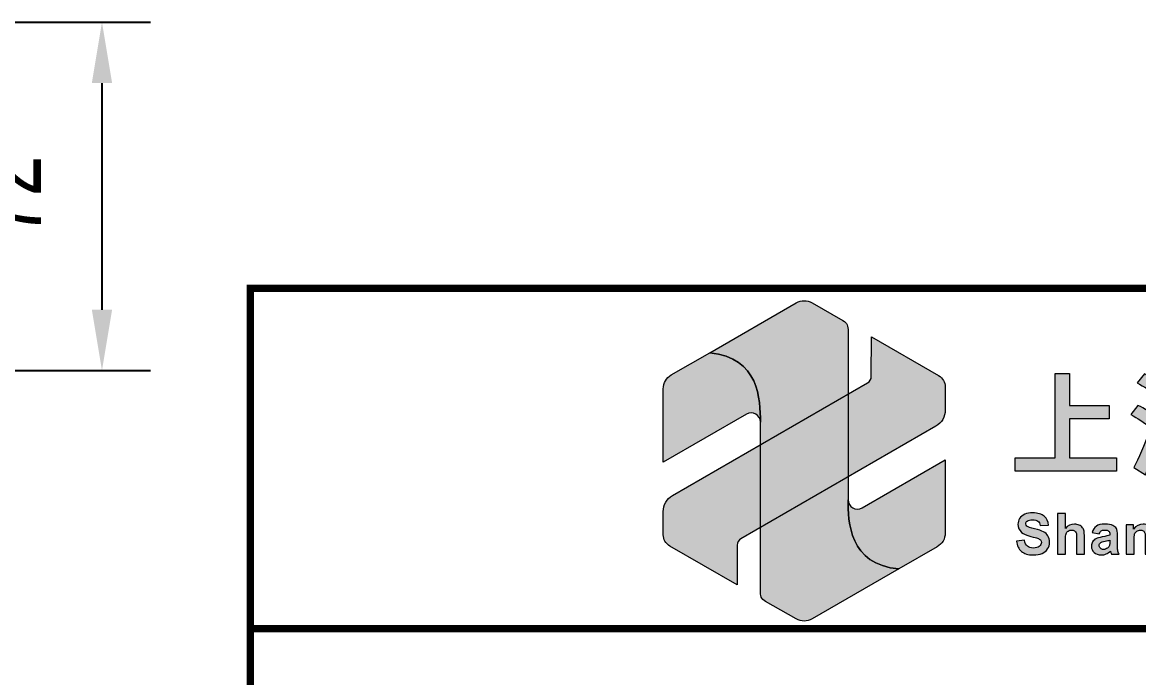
# Model space of a CAD drawing. Extents: x 148 to 221443, y -36682 to 6758.
# Drawn here: x 84999 to 85917, y -22607 to -22068 of the extents above; entities that cross this region are included whole.
import ezdxf

# ---------------------------------------------------------------- set-up
doc = ezdxf.new("R2010")
doc.units = 0
doc.header["$LTSCALE"] = 10
doc.header["$MEASUREMENT"] = 0
doc.layers.add('2', color=4, linetype='Continuous')
doc.layers.add('图层 1', color=7, linetype='Continuous')
doc.layers.add('图框层', color=7, linetype='Continuous', lineweight=15)
doc.styles.get("Standard").update_dxf_attribs({"font": 'wison_e.shx', "width": 0.75, "bigfont": 'wison_c.shx'})
doc.dimstyles.new('DIM1', dxfattribs={"dimscale": 20, "dimtxt": 3, "dimasz": 2.5, "dimexe": 2, "dimexo": 0, "dimgap": 1, "dimtad": 0, "dimdec": 0, "dimzin": 0, "dimdsep": 46, "dimtxsty": 'Standard', "dimcen": 2, "dimclrd": 3, "dimclre": 3, "dimclrt": 3, "dimadec": 0, "dimazin": 0, "dimtfac": 0.666667, "dimtdec": 0, "dimtofl": 0, "dimtmove": 2, "dimatfit": 1, "dimfxl": 2, "dimtvp": 1.333333, "dimtolj": 1, "dimtzin": 0, "dimarcsym": 0})

# ---------------------------------------------------------------- blocks, each defined once
blk = doc.blocks.new('*D1197')
at = {"layer": '2', "color": 3, "linetype": 'Continuous', "lineweight": -2}
for p, q in [((84663.15, -22068.07), (85104.57, -22068.07)), ((85064.57, -22118.07), (85064.57, -22304.62)), ((84688.15, -22354.62), (85104.57, -22354.62))]:
    blk.add_line(p, q, dxfattribs=at)
at = {"layer": '2', "color": 3}
for points in [[(85072.9, -22118.07), (85056.23, -22118.07), (85064.57, -22068.07)], [(85056.23, -22304.62), (85072.9, -22304.62), (85064.57, -22354.62)]]:
    blk.add_solid(points, dxfattribs=at)
at = {"layer": 'Defpoints', "color": 0}
for p in [(84663.15, -22068.07), (84688.15, -22354.62), (85064.57, -22354.62)]:
    blk.add_point(p, dxfattribs=at)
at = {"layer": '2', "color": 3, "insert": (84984.57, -22211.35), "char_height": 60, "attachment_point": 5, "rotation": 90}
blk.add_mtext('\\A1;72', dxfattribs=at)
blk = doc.blocks.new('block 3')
at = {"layer": '图层 1', "true_color": 0x0f208a}
h = blk.add_hatch(color=166, dxfattribs=at)
edge = h.paths.add_edge_path()
edge.add_spline(control_points=[(73.493, -141.42), (73.493, -141.42), (69.748, -143.582), (69.748, -143.582), (71.899, -143.781), (71.944, -145.62), (71.944, -146.584), (71.944, -146.584), (71.944, -153.861), (71.944, -153.861), (71.944, -154.116), (71.964, -154.233), (72.171, -154.351), (72.171, -154.351), (73.493, -155.106), (73.493, -155.106), (73.714, -155.233), (73.967, -155.234), (74.187, -155.106), (74.187, -155.106), (77.933, -152.944), (77.933, -152.944), (75.782, -152.745), (75.736, -150.907), (75.736, -149.942), (75.736, -149.942), (75.736, -142.665), (75.736, -142.665), (75.736, -142.41), (75.716, -142.293), (75.509, -142.175), (75.509, -142.175), (74.187, -141.42), (74.187, -141.42), (73.966, -141.294), (73.714, -141.293), (73.493, -141.42)], knot_values=[0, 0, 0, 0, 1, 1, 1, 2, 2, 2, 3, 3, 3, 4, 4, 4, 5, 5, 5, 6, 6, 6, 7, 7, 7, 8, 8, 8, 9, 9, 9, 10, 10, 10, 11, 11, 11, 12, 12, 12, 12], degree=3, periodic=0)
at = {"layer": '图层 1', "true_color": 0x4cab26}
h = blk.add_hatch(color=74, dxfattribs=at)
edge = h.paths.add_edge_path()
edge.add_spline(control_points=[(79.94, -146.057), (79.94, -146.057), (79.94, -145.06), (79.94, -145.06), (79.94, -144.852), (79.837, -144.673), (79.657, -144.569), (79.657, -144.569), (76.747, -142.889), (76.747, -142.889), (76.747, -142.889), (76.741, -144.609), (76.741, -144.609), (76.74, -144.727), (76.681, -144.828), (76.579, -144.888), (76.579, -144.888), (68.145, -149.76), (68.145, -149.76), (67.888, -149.908), (67.74, -150.163), (67.74, -150.46), (67.74, -150.46), (67.74, -151.457), (67.74, -151.457), (67.74, -151.665), (67.843, -151.844), (68.024, -151.948), (68.024, -151.948), (70.933, -153.628), (70.933, -153.628), (70.933, -153.628), (70.94, -151.91), (70.94, -151.91), (70.94, -151.792), (70.999, -151.69), (71.101, -151.631), (71.101, -151.631), (79.535, -146.758), (79.535, -146.758), (79.793, -146.609), (79.94, -146.354), (79.94, -146.057)], knot_values=[0, 0, 0, 0, 1, 1, 1, 2, 2, 2, 3, 3, 3, 4, 4, 4, 5, 5, 5, 6, 6, 6, 7, 7, 7, 8, 8, 8, 9, 9, 9, 10, 10, 10, 11, 11, 11, 12, 12, 12, 13, 13, 13, 14, 14, 14, 14], degree=3, periodic=0)
at = {"layer": '图层 1', "lineweight": 0}
for points, knots in [([(73.493, -141.42), (73.493, -141.42), (69.748, -143.582), (69.748, -143.582), (71.899, -143.781), (71.944, -145.62), (71.944, -146.584), (71.944, -146.584), (71.944, -153.861), (71.944, -153.861), (71.944, -154.116), (71.964, -154.233), (72.171, -154.351), (72.171, -154.351), (73.493, -155.106), (73.493, -155.106), (73.714, -155.233), (73.967, -155.234), (74.187, -155.106), (74.187, -155.106), (77.933, -152.944), (77.933, -152.944), (75.782, -152.745), (75.736, -150.907), (75.736, -149.942), (75.736, -149.942), (75.736, -142.665), (75.736, -142.665), (75.736, -142.41), (75.716, -142.293), (75.509, -142.175), (75.509, -142.175), (74.187, -141.42), (74.187, -141.42), (73.966, -141.294), (73.714, -141.293), (73.493, -141.42)], [0, 0, 0, 0, 1, 1, 1, 2, 2, 2, 3, 3, 3, 4, 4, 4, 5, 5, 5, 6, 6, 6, 7, 7, 7, 8, 8, 8, 9, 9, 9, 10, 10, 10, 11, 11, 11, 12, 12, 12, 12]), ([(79.94, -146.057), (79.94, -146.057), (79.94, -145.06), (79.94, -145.06), (79.94, -144.852), (79.837, -144.673), (79.657, -144.569), (79.657, -144.569), (76.747, -142.889), (76.747, -142.889), (76.747, -142.889), (76.741, -144.609), (76.741, -144.609), (76.74, -144.727), (76.681, -144.828), (76.579, -144.888), (76.579, -144.888), (68.145, -149.76), (68.145, -149.76), (67.888, -149.908), (67.74, -150.163), (67.74, -150.46), (67.74, -150.46), (67.74, -151.457), (67.74, -151.457), (67.74, -151.665), (67.843, -151.844), (68.024, -151.948), (68.024, -151.948), (70.933, -153.628), (70.933, -153.628), (70.933, -153.628), (70.94, -151.91), (70.94, -151.91), (70.94, -151.792), (70.999, -151.69), (71.101, -151.631), (71.101, -151.631), (79.535, -146.758), (79.535, -146.758), (79.793, -146.609), (79.94, -146.354), (79.94, -146.057)], [0, 0, 0, 0, 1, 1, 1, 2, 2, 2, 3, 3, 3, 4, 4, 4, 5, 5, 5, 6, 6, 6, 7, 7, 7, 8, 8, 8, 9, 9, 9, 10, 10, 10, 11, 11, 11, 12, 12, 12, 13, 13, 13, 14, 14, 14, 14]), ([(69.748, -143.582), (69.748, -143.582), (68.087, -144.541), (68.087, -144.541), (67.867, -144.668), (67.741, -144.887), (67.741, -145.142), (67.741, -145.142), (67.741, -148.31), (67.741, -148.31), (67.741, -148.31), (71.337, -146.234), (71.337, -146.234), (71.608, -146.077), (71.944, -146.272), (71.944, -146.584), (71.944, -145.62), (71.899, -143.781), (69.748, -143.582)], [0, 0, 0, 0, 1, 1, 1, 2, 2, 2, 3, 3, 3, 4, 4, 4, 5, 5, 5, 6, 6, 6, 6]), ([(77.933, -152.944), (77.933, -152.944), (79.593, -151.985), (79.593, -151.985), (79.813, -151.858), (79.94, -151.639), (79.94, -151.384), (79.94, -151.384), (79.94, -148.216), (79.94, -148.216), (79.94, -148.216), (76.343, -150.293), (76.343, -150.293), (76.073, -150.449), (75.736, -150.254), (75.736, -149.942), (75.736, -150.907), (75.782, -152.745), (77.933, -152.944)], [0, 0, 0, 0, 1, 1, 1, 2, 2, 2, 3, 3, 3, 4, 4, 4, 5, 5, 5, 6, 6, 6, 6])]:
    blk.add_open_spline(points, degree=3, knots=knots, dxfattribs=at)
blk = doc.blocks.new('block 5')
at = {"layer": '图层 1', "true_color": 0x0f208a}
h = blk.add_hatch(color=166, dxfattribs=at)
h.dxf.hatch_style = 2
edge = h.paths.add_edge_path()
edge.add_spline(control_points=[(88.756, -146.79), (88.591, -146.625), (88.242, -146.402), (87.971, -146.256), (87.971, -146.256), (88.281, -145.863), (88.281, -145.863), (88.553, -145.985), (88.911, -146.198), (89.086, -146.353), (89.086, -146.353), (88.756, -146.79), (88.756, -146.79)], knot_values=[0, 0, 0, 0, 1, 1, 1, 2, 2, 2, 3, 3, 3, 4, 4, 4, 4], degree=3, periodic=0)
edge = h.paths.add_edge_path()
edge.add_spline(control_points=[(88.097, -148.55), (88.295, -148.177), (88.562, -147.561), (88.771, -146.993), (88.771, -146.993), (89.212, -147.313), (89.212, -147.313), (89.033, -147.828), (88.814, -148.39), (88.601, -148.866), (88.601, -148.866), (88.097, -148.55), (88.097, -148.55)], knot_values=[0, 0, 0, 0, 1, 1, 1, 2, 2, 2, 3, 3, 3, 4, 4, 4, 4], degree=3, periodic=0)
edge = h.paths.add_edge_path()
edge.add_spline(control_points=[(89.076, -145.427), (88.902, -145.262), (88.523, -145.029), (88.242, -144.879), (88.242, -144.879), (88.562, -144.491), (88.562, -144.491), (88.844, -144.622), (89.227, -144.835), (89.421, -144.99), (89.421, -144.99), (89.076, -145.427), (89.076, -145.427)], knot_values=[0, 0, 0, 0, 1, 1, 1, 2, 2, 2, 3, 3, 3, 4, 4, 4, 4], degree=3, periodic=0)
edge = h.paths.add_edge_path()
edge.add_spline(control_points=[(92.117, -147.212), (92.103, -147.406), (92.088, -147.575), (92.074, -147.726), (92.074, -147.726), (92.37, -147.726), (92.37, -147.726), (92.37, -147.726), (92.37, -148.216), (92.37, -148.216), (92.37, -148.216), (92.011, -148.216), (92.011, -148.216), (91.972, -148.448), (91.923, -148.584), (91.865, -148.667), (91.754, -148.817), (91.632, -148.861), (91.472, -148.885), (91.327, -148.909), (91.094, -148.909), (90.866, -148.895), (90.856, -148.759), (90.798, -148.555), (90.716, -148.424), (90.929, -148.444), (91.118, -148.444), (91.215, -148.444), (91.298, -148.444), (91.341, -148.429), (91.395, -148.366), (91.414, -148.337), (91.438, -148.293), (91.458, -148.216), (91.458, -148.216), (89.455, -148.216), (89.455, -148.216), (89.508, -147.939), (89.566, -147.585), (89.62, -147.212), (89.62, -147.212), (89.188, -147.212), (89.188, -147.212), (89.188, -147.212), (89.188, -146.688), (89.188, -146.688), (89.188, -146.688), (89.687, -146.688), (89.687, -146.688), (89.721, -146.426), (89.75, -146.164), (89.775, -145.917), (89.716, -146.004), (89.653, -146.087), (89.595, -146.164), (89.484, -146.077), (89.236, -145.921), (89.101, -145.849), (89.426, -145.504), (89.712, -144.947), (89.877, -144.413), (89.877, -144.413), (90.434, -144.554), (90.434, -144.554), (90.396, -144.665), (90.352, -144.787), (90.303, -144.903), (90.303, -144.903), (92.365, -144.903), (92.365, -144.903), (92.365, -144.903), (92.365, -145.417), (92.365, -145.417), (92.365, -145.417), (90.066, -145.417), (90.066, -145.417), (90.008, -145.529), (89.954, -145.635), (89.891, -145.737), (89.891, -145.737), (92.185, -145.737), (92.185, -145.737), (92.185, -145.737), (92.185, -145.907), (92.18, -145.98), (92.171, -146.237), (92.156, -146.47), (92.146, -146.688), (92.146, -146.688), (92.491, -146.688), (92.491, -146.688), (92.491, -146.688), (92.491, -147.212), (92.491, -147.212), (92.491, -147.212), (92.117, -147.212), (92.117, -147.212)], knot_values=[0, 0, 0, 0, 1, 1, 1, 2, 2, 2, 3, 3, 3, 4, 4, 4, 5, 5, 5, 6, 6, 6, 7, 7, 7, 8, 8, 8, 9, 9, 9, 10, 10, 10, 11, 11, 11, 12, 12, 12, 13, 13, 13, 14, 14, 14, 15, 15, 15, 16, 16, 16, 17, 17, 17, 18, 18, 18, 19, 19, 19, 20, 20, 20, 21, 21, 21, 22, 22, 22, 23, 23, 23, 24, 24, 24, 25, 25, 25, 26, 26, 26, 27, 27, 27, 28, 28, 28, 29, 29, 29, 30, 30, 30, 31, 31, 31, 32, 32, 32, 32], degree=3, periodic=0)
edge = h.paths.add_edge_path()
edge.add_spline(control_points=[(90.153, -147.212), (90.129, -147.391), (90.105, -147.561), (90.08, -147.726), (90.08, -147.726), (90.813, -147.726), (90.813, -147.726), (90.696, -147.595), (90.531, -147.444), (90.391, -147.328), (90.391, -147.328), (90.575, -147.212), (90.575, -147.212), (90.575, -147.212), (90.153, -147.212), (90.153, -147.212)], knot_values=[0, 0, 0, 0, 1, 1, 1, 2, 2, 2, 3, 3, 3, 4, 4, 4, 5, 5, 5, 5], degree=3, periodic=0)
edge = h.paths.add_edge_path()
edge.add_spline(control_points=[(90.279, -146.227), (90.26, -146.382), (90.24, -146.533), (90.221, -146.688), (90.221, -146.688), (90.876, -146.688), (90.876, -146.688), (90.779, -146.571), (90.643, -146.441), (90.522, -146.334), (90.522, -146.334), (90.686, -146.227), (90.686, -146.227), (90.686, -146.227), (90.279, -146.227), (90.279, -146.227)], knot_values=[0, 0, 0, 0, 1, 1, 1, 2, 2, 2, 3, 3, 3, 4, 4, 4, 5, 5, 5, 5], degree=3, periodic=0)
edge = h.paths.add_edge_path()
edge.add_spline(control_points=[(91.54, -147.726), (91.56, -147.58), (91.574, -147.415), (91.589, -147.212), (91.589, -147.212), (90.808, -147.212), (90.808, -147.212), (90.968, -147.343), (91.142, -147.498), (91.239, -147.619), (91.239, -147.619), (91.084, -147.726), (91.084, -147.726), (91.084, -147.726), (91.54, -147.726), (91.54, -147.726)], knot_values=[0, 0, 0, 0, 1, 1, 1, 2, 2, 2, 3, 3, 3, 4, 4, 4, 5, 5, 5, 5], degree=3, periodic=0)
edge = h.paths.add_edge_path()
edge.add_spline(control_points=[(90.919, -146.227), (91.055, -146.348), (91.205, -146.489), (91.288, -146.596), (91.288, -146.596), (91.152, -146.688), (91.152, -146.688), (91.152, -146.688), (91.618, -146.688), (91.618, -146.688), (91.623, -146.542), (91.632, -146.392), (91.637, -146.227), (91.637, -146.227), (90.919, -146.227), (90.919, -146.227)], knot_values=[0, 0, 0, 0, 1, 1, 1, 2, 2, 2, 3, 3, 3, 4, 4, 4, 5, 5, 5, 5], degree=3, periodic=0)
h = blk.add_hatch(color=166, dxfattribs=at)
h.dxf.hatch_style = 2
h.paths.add_polyline_path([(87.354, -148.123), (87.354, -148.705), (82.97, -148.705), (82.97, -148.123), (84.701, -148.123), (84.701, -144.471), (85.322, -144.471), (85.322, -145.863), (87.039, -145.863), (87.039, -146.445), (85.322, -146.445), (85.322, -148.123)])
at = {"layer": '图层 1', "lineweight": 0}
blk.add_lwpolyline([(87.354, -148.123), (87.354, -148.705), (82.97, -148.705), (82.97, -148.123), (84.701, -148.123), (84.701, -144.471), (85.322, -144.471), (85.322, -145.863), (87.039, -145.863), (87.039, -146.445), (85.322, -146.445), (85.322, -148.123), (87.354, -148.123)], dxfattribs=at)
for points in [[(89.076, -145.427), (88.902, -145.262), (88.523, -145.029), (88.242, -144.879), (88.242, -144.879), (88.562, -144.491), (88.562, -144.491), (88.844, -144.622), (89.227, -144.835), (89.421, -144.99), (89.421, -144.99), (89.076, -145.427), (89.076, -145.427)], [(88.756, -146.79), (88.591, -146.625), (88.242, -146.402), (87.971, -146.256), (87.971, -146.256), (88.281, -145.863), (88.281, -145.863), (88.553, -145.985), (88.911, -146.198), (89.086, -146.353), (89.086, -146.353), (88.756, -146.79), (88.756, -146.79)], [(88.097, -148.55), (88.295, -148.177), (88.562, -147.561), (88.771, -146.993), (88.771, -146.993), (89.212, -147.313), (89.212, -147.313), (89.033, -147.828), (88.814, -148.39), (88.601, -148.866), (88.601, -148.866), (88.097, -148.55), (88.097, -148.55)]]:
    blk.add_open_spline(points, degree=3, knots=[0, 0, 0, 0, 1, 1, 1, 2, 2, 2, 3, 3, 3, 4, 4, 4, 4], dxfattribs=at)
blk = doc.blocks.new('block 6')
at = {"layer": '图层 1', "true_color": 0x0f208a}
h = blk.add_hatch(color=166, dxfattribs=at)
h.dxf.hatch_style = 2
edge = h.paths.add_edge_path()
edge.add_spline(control_points=[(83.022, -151.732), (83.022, -151.732), (83.369, -151.699), (83.369, -151.699), (83.389, -151.815), (83.432, -151.9), (83.496, -151.955), (83.559, -152.009), (83.645, -152.037), (83.754, -152.037), (83.868, -152.037), (83.955, -152.012), (84.013, -151.964), (84.071, -151.915), (84.1, -151.858), (84.1, -151.794), (84.1, -151.752), (84.088, -151.716), (84.063, -151.687), (84.039, -151.658), (83.996, -151.632), (83.935, -151.611), (83.893, -151.597), (83.798, -151.571), (83.65, -151.534), (83.459, -151.486), (83.325, -151.428), (83.248, -151.36), (83.14, -151.262), (83.086, -151.144), (83.086, -151.005), (83.086, -150.915), (83.111, -150.831), (83.162, -150.753), (83.213, -150.675), (83.287, -150.615), (83.383, -150.574), (83.478, -150.533), (83.594, -150.513), (83.729, -150.513), (83.951, -150.513), (84.117, -150.561), (84.229, -150.658), (84.341, -150.755), (84.4, -150.885), (84.405, -151.047), (84.405, -151.047), (84.049, -151.063), (84.049, -151.063), (84.034, -150.972), (84.001, -150.907), (83.951, -150.867), (83.901, -150.827), (83.826, -150.808), (83.726, -150.808), (83.622, -150.808), (83.541, -150.829), (83.483, -150.871), (83.445, -150.899), (83.426, -150.935), (83.426, -150.981), (83.426, -151.022), (83.444, -151.058), (83.479, -151.087), (83.524, -151.125), (83.633, -151.165), (83.806, -151.206), (83.98, -151.247), (84.108, -151.289), (84.191, -151.332), (84.274, -151.376), (84.339, -151.436), (84.386, -151.512), (84.432, -151.587), (84.456, -151.681), (84.456, -151.792), (84.456, -151.894), (84.428, -151.988), (84.372, -152.076), (84.315, -152.164), (84.236, -152.23), (84.134, -152.273), (84.031, -152.316), (83.903, -152.337), (83.75, -152.337), (83.527, -152.337), (83.356, -152.286), (83.236, -152.183), (83.117, -152.08), (83.046, -151.929), (83.022, -151.732)], knot_values=[0, 0, 0, 0, 1, 1, 1, 2, 2, 2, 3, 3, 3, 4, 4, 4, 5, 5, 5, 6, 6, 6, 7, 7, 7, 8, 8, 8, 9, 9, 9, 10, 10, 10, 11, 11, 11, 12, 12, 12, 13, 13, 13, 14, 14, 14, 15, 15, 15, 16, 16, 16, 17, 17, 17, 18, 18, 18, 19, 19, 19, 20, 20, 20, 21, 21, 21, 22, 22, 22, 23, 23, 23, 24, 24, 24, 25, 25, 25, 26, 26, 26, 27, 27, 27, 28, 28, 28, 29, 29, 29, 30, 30, 30, 30], degree=3, periodic=0)
h = blk.add_hatch(color=166, dxfattribs=at)
h.dxf.hatch_style = 2
edge = h.paths.add_edge_path()
edge.add_spline(control_points=[(85.139, -150.543), (85.139, -150.543), (85.139, -151.191), (85.139, -151.191), (85.248, -151.064), (85.378, -151), (85.53, -151), (85.608, -151), (85.678, -151.014), (85.74, -151.043), (85.803, -151.072), (85.85, -151.109), (85.882, -151.154), (85.913, -151.199), (85.935, -151.249), (85.947, -151.303), (85.958, -151.358), (85.964, -151.442), (85.964, -151.557), (85.964, -151.557), (85.964, -152.306), (85.964, -152.306), (85.964, -152.306), (85.626, -152.306), (85.626, -152.306), (85.626, -152.306), (85.626, -151.631), (85.626, -151.631), (85.626, -151.497), (85.62, -151.412), (85.607, -151.376), (85.594, -151.34), (85.571, -151.311), (85.539, -151.29), (85.506, -151.269), (85.466, -151.258), (85.417, -151.258), (85.361, -151.258), (85.31, -151.272), (85.266, -151.299), (85.222, -151.327), (85.19, -151.368), (85.169, -151.423), (85.149, -151.477), (85.139, -151.559), (85.139, -151.666), (85.139, -151.666), (85.139, -152.306), (85.139, -152.306), (85.139, -152.306), (84.801, -152.306), (84.801, -152.306), (84.801, -152.306), (84.801, -150.543), (84.801, -150.543), (84.801, -150.543), (85.139, -150.543), (85.139, -150.543)], knot_values=[0, 0, 0, 0, 1, 1, 1, 2, 2, 2, 3, 3, 3, 4, 4, 4, 5, 5, 5, 6, 6, 6, 7, 7, 7, 8, 8, 8, 9, 9, 9, 10, 10, 10, 11, 11, 11, 12, 12, 12, 13, 13, 13, 14, 14, 14, 15, 15, 15, 16, 16, 16, 17, 17, 17, 18, 18, 18, 19, 19, 19, 19], degree=3, periodic=0)
h = blk.add_hatch(color=166, dxfattribs=at)
h.dxf.hatch_style = 2
edge = h.paths.add_edge_path()
edge.add_spline(control_points=[(86.608, -151.418), (86.608, -151.418), (86.302, -151.363), (86.302, -151.363), (86.336, -151.24), (86.396, -151.148), (86.48, -151.089), (86.564, -151.03), (86.689, -151), (86.855, -151), (87.006, -151), (87.118, -151.018), (87.192, -151.053), (87.265, -151.089), (87.317, -151.134), (87.347, -151.189), (87.377, -151.244), (87.393, -151.345), (87.393, -151.492), (87.393, -151.492), (87.389, -151.886), (87.389, -151.886), (87.389, -151.998), (87.394, -152.081), (87.405, -152.135), (87.416, -152.188), (87.436, -152.245), (87.466, -152.306), (87.466, -152.306), (87.132, -152.306), (87.132, -152.306), (87.123, -152.284), (87.112, -152.25), (87.099, -152.206), (87.093, -152.186), (87.089, -152.173), (87.087, -152.166), (87.029, -152.223), (86.968, -152.265), (86.902, -152.293), (86.836, -152.321), (86.766, -152.335), (86.691, -152.335), (86.56, -152.335), (86.456, -152.299), (86.38, -152.228), (86.305, -152.156), (86.267, -152.066), (86.267, -151.957), (86.267, -151.885), (86.284, -151.821), (86.319, -151.764), (86.353, -151.708), (86.401, -151.664), (86.463, -151.634), (86.526, -151.604), (86.615, -151.578), (86.732, -151.555), (86.89, -151.526), (87, -151.498), (87.061, -151.473), (87.061, -151.473), (87.061, -151.439), (87.061, -151.439), (87.061, -151.374), (87.045, -151.328), (87.012, -151.3), (86.98, -151.272), (86.92, -151.258), (86.831, -151.258), (86.771, -151.258), (86.724, -151.27), (86.69, -151.294), (86.657, -151.318), (86.629, -151.359), (86.608, -151.418)], knot_values=[0, 0, 0, 0, 1, 1, 1, 2, 2, 2, 3, 3, 3, 4, 4, 4, 5, 5, 5, 6, 6, 6, 7, 7, 7, 8, 8, 8, 9, 9, 9, 10, 10, 10, 11, 11, 11, 12, 12, 12, 13, 13, 13, 14, 14, 14, 15, 15, 15, 16, 16, 16, 17, 17, 17, 18, 18, 18, 19, 19, 19, 20, 20, 20, 21, 21, 21, 22, 22, 22, 23, 23, 23, 24, 24, 24, 25, 25, 25, 25], degree=3, periodic=0)
edge = h.paths.add_edge_path()
edge.add_spline(control_points=[(87.061, -151.692), (87.017, -151.707), (86.949, -151.724), (86.855, -151.744), (86.761, -151.764), (86.7, -151.784), (86.671, -151.803), (86.627, -151.834), (86.605, -151.874), (86.605, -151.923), (86.605, -151.969), (86.622, -152.011), (86.658, -152.045), (86.693, -152.08), (86.738, -152.097), (86.792, -152.097), (86.853, -152.097), (86.911, -152.077), (86.967, -152.037), (87.008, -152.006), (87.034, -151.969), (87.047, -151.925), (87.056, -151.896), (87.061, -151.841), (87.061, -151.76), (87.061, -151.76), (87.061, -151.692), (87.061, -151.692)], knot_values=[0, 0, 0, 0, 1, 1, 1, 2, 2, 2, 3, 3, 3, 4, 4, 4, 5, 5, 5, 6, 6, 6, 7, 7, 7, 8, 8, 8, 9, 9, 9, 9], degree=3, periodic=0)
h = blk.add_hatch(color=166, dxfattribs=at)
h.dxf.hatch_style = 2
edge = h.paths.add_edge_path()
edge.add_spline(control_points=[(88.937, -152.306), (88.937, -152.306), (88.599, -152.306), (88.599, -152.306), (88.599, -152.306), (88.599, -151.654), (88.599, -151.654), (88.599, -151.516), (88.591, -151.427), (88.577, -151.386), (88.563, -151.346), (88.539, -151.315), (88.507, -151.292), (88.474, -151.27), (88.435, -151.258), (88.389, -151.258), (88.331, -151.258), (88.278, -151.274), (88.232, -151.307), (88.185, -151.339), (88.153, -151.381), (88.136, -151.434), (88.119, -151.487), (88.11, -151.585), (88.11, -151.728), (88.11, -151.728), (88.11, -152.306), (88.11, -152.306), (88.11, -152.306), (87.772, -152.306), (87.772, -152.306), (87.772, -152.306), (87.772, -151.029), (87.772, -151.029), (87.772, -151.029), (88.086, -151.029), (88.086, -151.029), (88.086, -151.029), (88.086, -151.216), (88.086, -151.216), (88.198, -151.072), (88.338, -151), (88.507, -151), (88.582, -151), (88.65, -151.013), (88.712, -151.04), (88.774, -151.067), (88.82, -151.101), (88.852, -151.143), (88.883, -151.185), (88.906, -151.232), (88.918, -151.285), (88.93, -151.338), (88.937, -151.413), (88.937, -151.512), (88.937, -151.512), (88.937, -152.306), (88.937, -152.306)], knot_values=[0, 0, 0, 0, 1, 1, 1, 2, 2, 2, 3, 3, 3, 4, 4, 4, 5, 5, 5, 6, 6, 6, 7, 7, 7, 8, 8, 8, 9, 9, 9, 10, 10, 10, 11, 11, 11, 12, 12, 12, 13, 13, 13, 14, 14, 14, 15, 15, 15, 16, 16, 16, 17, 17, 17, 18, 18, 18, 19, 19, 19, 19], degree=3, periodic=0)
at = {"layer": '图层 1', "lineweight": 0}
for points, knots in [([(83.022, -151.732), (83.022, -151.732), (83.369, -151.699), (83.369, -151.699), (83.389, -151.815), (83.432, -151.9), (83.496, -151.955), (83.559, -152.009), (83.645, -152.037), (83.754, -152.037), (83.868, -152.037), (83.955, -152.012), (84.013, -151.964), (84.071, -151.915), (84.1, -151.858), (84.1, -151.794), (84.1, -151.752), (84.088, -151.716), (84.063, -151.687), (84.039, -151.658), (83.996, -151.632), (83.935, -151.611), (83.893, -151.597), (83.798, -151.571), (83.65, -151.534), (83.459, -151.486), (83.325, -151.428), (83.248, -151.36), (83.14, -151.262), (83.086, -151.144), (83.086, -151.005), (83.086, -150.915), (83.111, -150.831), (83.162, -150.753), (83.213, -150.675), (83.287, -150.615), (83.383, -150.574), (83.478, -150.533), (83.594, -150.513), (83.729, -150.513), (83.951, -150.513), (84.117, -150.561), (84.229, -150.658), (84.341, -150.755), (84.4, -150.885), (84.405, -151.047), (84.405, -151.047), (84.049, -151.063), (84.049, -151.063), (84.034, -150.972), (84.001, -150.907), (83.951, -150.867), (83.901, -150.827), (83.826, -150.808), (83.726, -150.808), (83.622, -150.808), (83.541, -150.829), (83.483, -150.871), (83.445, -150.899), (83.426, -150.935), (83.426, -150.981), (83.426, -151.022), (83.444, -151.058), (83.479, -151.087), (83.524, -151.125), (83.633, -151.165), (83.806, -151.206), (83.98, -151.247), (84.108, -151.289), (84.191, -151.332), (84.274, -151.376), (84.339, -151.436), (84.386, -151.512), (84.432, -151.587), (84.456, -151.681), (84.456, -151.792), (84.456, -151.894), (84.428, -151.988), (84.372, -152.076), (84.315, -152.164), (84.236, -152.23), (84.134, -152.273), (84.031, -152.316), (83.903, -152.337), (83.75, -152.337), (83.527, -152.337), (83.356, -152.286), (83.236, -152.183), (83.117, -152.08), (83.046, -151.929), (83.022, -151.732)], [0, 0, 0, 0, 1, 1, 1, 2, 2, 2, 3, 3, 3, 4, 4, 4, 5, 5, 5, 6, 6, 6, 7, 7, 7, 8, 8, 8, 9, 9, 9, 10, 10, 10, 11, 11, 11, 12, 12, 12, 13, 13, 13, 14, 14, 14, 15, 15, 15, 16, 16, 16, 17, 17, 17, 18, 18, 18, 19, 19, 19, 20, 20, 20, 21, 21, 21, 22, 22, 22, 23, 23, 23, 24, 24, 24, 25, 25, 25, 26, 26, 26, 27, 27, 27, 28, 28, 28, 29, 29, 29, 30, 30, 30, 30]), ([(85.139, -150.543), (85.139, -150.543), (85.139, -151.191), (85.139, -151.191), (85.248, -151.064), (85.378, -151), (85.53, -151), (85.608, -151), (85.678, -151.014), (85.74, -151.043), (85.803, -151.072), (85.85, -151.109), (85.882, -151.154), (85.913, -151.199), (85.935, -151.249), (85.947, -151.303), (85.958, -151.358), (85.964, -151.442), (85.964, -151.557), (85.964, -151.557), (85.964, -152.306), (85.964, -152.306), (85.964, -152.306), (85.626, -152.306), (85.626, -152.306), (85.626, -152.306), (85.626, -151.631), (85.626, -151.631), (85.626, -151.497), (85.62, -151.412), (85.607, -151.376), (85.594, -151.34), (85.571, -151.311), (85.539, -151.29), (85.506, -151.269), (85.466, -151.258), (85.417, -151.258), (85.361, -151.258), (85.31, -151.272), (85.266, -151.299), (85.222, -151.327), (85.19, -151.368), (85.169, -151.423), (85.149, -151.477), (85.139, -151.559), (85.139, -151.666), (85.139, -151.666), (85.139, -152.306), (85.139, -152.306), (85.139, -152.306), (84.801, -152.306), (84.801, -152.306), (84.801, -152.306), (84.801, -150.543), (84.801, -150.543), (84.801, -150.543), (85.139, -150.543), (85.139, -150.543)], [0, 0, 0, 0, 1, 1, 1, 2, 2, 2, 3, 3, 3, 4, 4, 4, 5, 5, 5, 6, 6, 6, 7, 7, 7, 8, 8, 8, 9, 9, 9, 10, 10, 10, 11, 11, 11, 12, 12, 12, 13, 13, 13, 14, 14, 14, 15, 15, 15, 16, 16, 16, 17, 17, 17, 18, 18, 18, 19, 19, 19, 19]), ([(86.608, -151.418), (86.608, -151.418), (86.302, -151.363), (86.302, -151.363), (86.336, -151.24), (86.396, -151.148), (86.48, -151.089), (86.564, -151.03), (86.689, -151), (86.855, -151), (87.006, -151), (87.118, -151.018), (87.192, -151.053), (87.265, -151.089), (87.317, -151.134), (87.347, -151.189), (87.377, -151.244), (87.393, -151.345), (87.393, -151.492), (87.393, -151.492), (87.389, -151.886), (87.389, -151.886), (87.389, -151.998), (87.394, -152.081), (87.405, -152.135), (87.416, -152.188), (87.436, -152.245), (87.466, -152.306), (87.466, -152.306), (87.132, -152.306), (87.132, -152.306), (87.123, -152.284), (87.112, -152.25), (87.099, -152.206), (87.093, -152.186), (87.089, -152.173), (87.087, -152.166), (87.029, -152.223), (86.968, -152.265), (86.902, -152.293), (86.836, -152.321), (86.766, -152.335), (86.691, -152.335), (86.56, -152.335), (86.456, -152.299), (86.38, -152.228), (86.305, -152.156), (86.267, -152.066), (86.267, -151.957), (86.267, -151.885), (86.284, -151.821), (86.319, -151.764), (86.353, -151.708), (86.401, -151.664), (86.463, -151.634), (86.526, -151.604), (86.615, -151.578), (86.732, -151.555), (86.89, -151.526), (87, -151.498), (87.061, -151.473), (87.061, -151.473), (87.061, -151.439), (87.061, -151.439), (87.061, -151.374), (87.045, -151.328), (87.012, -151.3), (86.98, -151.272), (86.92, -151.258), (86.831, -151.258), (86.771, -151.258), (86.724, -151.27), (86.69, -151.294), (86.657, -151.318), (86.629, -151.359), (86.608, -151.418)], [0, 0, 0, 0, 1, 1, 1, 2, 2, 2, 3, 3, 3, 4, 4, 4, 5, 5, 5, 6, 6, 6, 7, 7, 7, 8, 8, 8, 9, 9, 9, 10, 10, 10, 11, 11, 11, 12, 12, 12, 13, 13, 13, 14, 14, 14, 15, 15, 15, 16, 16, 16, 17, 17, 17, 18, 18, 18, 19, 19, 19, 20, 20, 20, 21, 21, 21, 22, 22, 22, 23, 23, 23, 24, 24, 24, 25, 25, 25, 25]), ([(88.937, -152.306), (88.937, -152.306), (88.599, -152.306), (88.599, -152.306), (88.599, -152.306), (88.599, -151.654), (88.599, -151.654), (88.599, -151.516), (88.591, -151.427), (88.577, -151.386), (88.563, -151.346), (88.539, -151.315), (88.507, -151.292), (88.474, -151.27), (88.435, -151.258), (88.389, -151.258), (88.331, -151.258), (88.278, -151.274), (88.232, -151.307), (88.185, -151.339), (88.153, -151.381), (88.136, -151.434), (88.119, -151.487), (88.11, -151.585), (88.11, -151.728), (88.11, -151.728), (88.11, -152.306), (88.11, -152.306), (88.11, -152.306), (87.772, -152.306), (87.772, -152.306), (87.772, -152.306), (87.772, -151.029), (87.772, -151.029), (87.772, -151.029), (88.086, -151.029), (88.086, -151.029), (88.086, -151.029), (88.086, -151.216), (88.086, -151.216), (88.198, -151.072), (88.338, -151), (88.507, -151), (88.582, -151), (88.65, -151.013), (88.712, -151.04), (88.774, -151.067), (88.82, -151.101), (88.852, -151.143), (88.883, -151.185), (88.906, -151.232), (88.918, -151.285), (88.93, -151.338), (88.937, -151.413), (88.937, -151.512), (88.937, -151.512), (88.937, -152.306), (88.937, -152.306)], [0, 0, 0, 0, 1, 1, 1, 2, 2, 2, 3, 3, 3, 4, 4, 4, 5, 5, 5, 6, 6, 6, 7, 7, 7, 8, 8, 8, 9, 9, 9, 10, 10, 10, 11, 11, 11, 12, 12, 12, 13, 13, 13, 14, 14, 14, 15, 15, 15, 16, 16, 16, 17, 17, 17, 18, 18, 18, 19, 19, 19, 19]), ([(87.061, -151.692), (87.017, -151.707), (86.949, -151.724), (86.855, -151.744), (86.761, -151.764), (86.7, -151.784), (86.671, -151.803), (86.627, -151.834), (86.605, -151.874), (86.605, -151.923), (86.605, -151.969), (86.622, -152.011), (86.658, -152.045), (86.693, -152.08), (86.738, -152.097), (86.792, -152.097), (86.853, -152.097), (86.911, -152.077), (86.967, -152.037), (87.008, -152.006), (87.034, -151.969), (87.047, -151.925), (87.056, -151.896), (87.061, -151.841), (87.061, -151.76), (87.061, -151.76), (87.061, -151.692), (87.061, -151.692)], [0, 0, 0, 0, 1, 1, 1, 2, 2, 2, 3, 3, 3, 4, 4, 4, 5, 5, 5, 6, 6, 6, 7, 7, 7, 8, 8, 8, 9, 9, 9, 9])]:
    blk.add_open_spline(points, degree=3, knots=knots, dxfattribs=at)
blk = doc.blocks.new('block 4')
at = {"layer": '图层 1'}
for name in ['block 5', 'block 6']:
    blk.add_blockref(name, (0, 0), dxfattribs=at)
blk = doc.blocks.new('block 2')
at = {"layer": '图层 1'}
for name in ['block 3', 'block 4']:
    blk.add_blockref(name, (0, 0), dxfattribs=at)

msp = doc.modelspace()

# ---------------------------------------------------------------- hatches: boundary and pattern name
at = {"layer": '图框层'}
h = msp.add_hatch(color=256, dxfattribs=at)
h.dxf.hatch_style = 1
h.set_gradient(color1=(1, 64, 152), color2=(0, 162, 234))
edge = h.paths.add_edge_path()
edge.add_spline(control_points=[(85603.489, -22372.0178), (85603.1046, -22370.5138), (85602.6595, -22369.0149), (85602.1441, -22367.5328)], knot_values=[1.56249719, 1.56249719, 1.56249719, 1.56249719, 1.62499379, 1.62499379, 1.62499379, 1.62499379], degree=3, periodic=0)
edge.add_spline(control_points=[(85602.1441, -22367.5328), (85601.6288, -22366.0507), (85601.0432, -22364.5853), (85600.3777, -22363.1483)], knot_values=[1.49999987, 1.49999987, 1.49999987, 1.49999987, 1.56249719, 1.56249719, 1.56249719, 1.56249719], degree=3, periodic=0)
edge.add_spline(control_points=[(85600.3777, -22363.1483), (85600.045, -22362.4297), (85599.6923, -22361.7183), (85599.3184, -22361.0154)], knot_values=[1.46874766, 1.46874766, 1.46874766, 1.46874766, 1.49999987, 1.49999987, 1.49999987, 1.49999987], degree=3, periodic=0)
edge.add_spline(control_points=[(85599.3184, -22361.0154), (85598.9445, -22360.3125), (85598.5495, -22359.6182), (85598.1322, -22358.9339)], knot_values=[1.43749566, 1.43749566, 1.43749566, 1.43749566, 1.46874766, 1.46874766, 1.46874766, 1.46874766], degree=3, periodic=0)
edge.add_spline(control_points=[(85598.1322, -22358.9339), (85597.7149, -22358.2497), (85597.2752, -22357.5755), (85596.812, -22356.9128)], knot_values=[5.56250434, 5.56250434, 5.56250434, 5.56250434, 5.59375203, 5.59375203, 5.59375203, 5.59375203], degree=3, periodic=0)
edge.add_spline(control_points=[(85598.1322, -22358.9339), (85597.7149, -22358.2497), (85597.2752, -22357.5755), (85596.812, -22356.9128)], knot_values=[1.40624797, 1.40624797, 1.40624797, 1.40624797, 1.43749566, 1.43749566, 1.43749566, 1.43749566], degree=3, periodic=0)
edge.add_spline(control_points=[(85596.812, -22356.9128), (85595.8856, -22355.5873), (85594.865, -22354.3077), (85593.7407, -22353.0857)], knot_values=[1.34374828, 1.34374828, 1.34374828, 1.34374828, 1.40624797, 1.40624797, 1.40624797, 1.40624797], degree=3, periodic=0)
edge.add_spline(control_points=[(85593.7407, -22353.0857), (85593.1786, -22352.4747), (85592.5905, -22351.8781), (85591.9752, -22351.2973)], knot_values=[1.31249703, 1.31249703, 1.31249703, 1.31249703, 1.34374828, 1.34374828, 1.34374828, 1.34374828], degree=3, periodic=0)
edge.add_spline(control_points=[(85591.9752, -22351.2973), (85591.3601, -22350.7166), (85590.7178, -22350.1517), (85590.0472, -22349.6042)], knot_values=[1.28124859, 1.28124859, 1.28124859, 1.28124859, 1.31249703, 1.31249703, 1.31249703, 1.31249703], degree=3, periodic=0)
edge.add_spline(control_points=[(85590.0472, -22349.6042), (85589.3765, -22349.0566), (85588.6775, -22348.5263), (85587.949, -22348.0148)], knot_values=[1.24999755, 1.24999755, 1.24999755, 1.24999755, 1.28124859, 1.28124859, 1.28124859, 1.28124859], degree=3, periodic=0)
edge.add_spline(control_points=[(85587.949, -22348.0148), (85587.2206, -22347.5034), (85586.4626, -22347.0107), (85585.674, -22346.5382)], knot_values=[1.21874891, 1.21874891, 1.21874891, 1.21874891, 1.24999755, 1.24999755, 1.24999755, 1.24999755], degree=3, periodic=0)
edge.add_spline(control_points=[(85585.674, -22346.5382), (85584.8852, -22346.0657), (85584.0658, -22345.6134), (85583.2145, -22345.1828)], knot_values=[1.18749814, 1.18749814, 1.18749814, 1.18749814, 1.21874891, 1.21874891, 1.21874891, 1.21874891], degree=3, periodic=0)
edge.add_spline(control_points=[(85583.2145, -22345.1828), (85582.3632, -22344.7523), (85581.4801, -22344.3434), (85580.5638, -22343.9577)], knot_values=[1.15624922, 1.15624922, 1.15624922, 1.15624922, 1.18749814, 1.18749814, 1.18749814, 1.18749814], degree=3, periodic=0)
edge.add_spline(control_points=[(85580.5638, -22343.9577), (85579.6475, -22343.572), (85578.6981, -22343.2094), (85577.7144, -22342.8714)], knot_values=[1.12499883, 1.12499883, 1.12499883, 1.12499883, 1.15624922, 1.15624922, 1.15624922, 1.15624922], degree=3, periodic=0)
edge.add_spline(control_points=[(85577.7144, -22342.8714), (85576.7307, -22342.5334), (85575.7128, -22342.22), (85574.6593, -22341.9327)], knot_values=[1.09374953, 1.09374953, 1.09374953, 1.09374953, 1.12499883, 1.12499883, 1.12499883, 1.12499883], degree=3, periodic=0)
edge.add_spline(control_points=[(85574.6593, -22341.9327), (85573.6059, -22341.6454), (85572.5169, -22341.3841), (85571.3913, -22341.1504)], knot_values=[1.06249938, 1.06249938, 1.06249938, 1.06249938, 1.09374953, 1.09374953, 1.09374953, 1.09374953], degree=3, periodic=0)
edge.add_spline(control_points=[(85571.3913, -22341.1504), (85570.2657, -22340.9167), (85569.1034, -22340.7105), (85567.9032, -22340.5332)], knot_values=[1.03124985, 1.03124985, 1.03124985, 1.03124985, 1.06249938, 1.06249938, 1.06249938, 1.06249938], degree=3, periodic=0)
edge.add_spline(control_points=[(85567.9032, -22340.5332), (85566.7031, -22340.356), (85565.465, -22340.2077), (85564.1879, -22340.0899), (85564.1879, -22340.0899), (85564.1879, -22340.0899), (85564.1879, -22340.0899)], knot_values=[0.99999721, 0.99999721, 0.99999721, 0.99999721, 1.03124706, 1.03124706, 1.03124706, 1.03124985, 1.03124985, 1.03124985, 1.03124985], degree=3, periodic=0)
edge.add_spline(control_points=[(85567.9032, -22340.5332), (85566.7031, -22340.356), (85565.465, -22340.2077), (85564.1879, -22340.0899)], knot_values=[5.96875015, 5.96875015, 5.96875015, 5.96875015, 6, 6, 6, 6], degree=3, periodic=0)
edge.add_spline(control_points=[(85564.1879, -22340.0899), (85564.1879, -22340.0899), (85532.6443, -22358.3033), (85532.6443, -22358.3033)], knot_values=[0, 0, 0, 0, 1, 1, 1, 1], degree=3, periodic=0)
edge.add_spline(control_points=[(85532.6443, -22358.3033), (85528.4517, -22360.7252), (85526.0528, -22364.8817), (85526.0528, -22369.7222), (85526.0528, -22369.7222), (85526.0528, -22384.7707), (85526.0528, -22399.8193)], knot_values=[1, 1, 1, 1, 2, 2, 2, 2.5, 2.5, 2.5, 2.5], degree=3, periodic=0)
edge.add_spline(control_points=[(85526.0528, -22399.8193), (85526.0528, -22414.8678), (85526.0528, -22429.9163), (85526.0528, -22429.9163), (85526.0528, -22429.9163), (85594.3831, -22390.4655), (85594.3831, -22390.4655)], knot_values=[2.5, 2.5, 2.5, 2.5, 3, 3, 3, 4, 4, 4, 4], degree=3, periodic=0)
edge.add_spline(control_points=[(85594.3831, -22390.4655), (85599.5248, -22387.4937), (85605.9166, -22391.1855), (85605.9166, -22397.1224)], knot_values=[4, 4, 4, 4, 5, 5, 5, 5], degree=3, periodic=0)
edge.add_spline(control_points=[(85605.9166, -22415.7627), (85605.9166, -22404.4635), (85605.9166, -22397.1224), (85605.9166, -22397.1224), (85605.9166, -22394.8318), (85605.9032, -22392.2815), (85605.7998, -22389.565)], knot_values=[1.87499563, 1.87499563, 1.87499563, 1.87499563, 2.10541277, 2.10541277, 2.10541277, 2.23041714, 2.23041714, 2.23041714, 2.23041714], degree=3, periodic=0)
edge.add_spline(control_points=[(85605.7998, -22389.565), (85605.9032, -22392.2815), (85605.9166, -22394.8318), (85605.9166, -22397.1224)], knot_values=[5, 5, 5, 5, 5.12500437, 5.12500437, 5.12500437, 5.12500437], degree=3, periodic=0)
edge.add_spline(control_points=[(85605.9166, -22415.7627), (85605.9166, -22404.4635), (85605.9166, -22397.1224), (85605.9166, -22397.1224), (85605.9166, -22394.8318), (85605.9032, -22392.2815), (85605.7998, -22389.565)], knot_values=[1.87499563, 1.87499563, 1.87499563, 1.87499563, 2.10541277, 2.10541277, 2.10541277, 2.23041714, 2.23041714, 2.23041714, 2.23041714], degree=3, periodic=0)
edge.add_spline(control_points=[(85605.9166, -22397.1224), (85605.9166, -22394.8318), (85605.9032, -22392.2815), (85605.7998, -22389.565)], knot_values=[5, 5, 5, 5, 5.12500437, 5.12500437, 5.12500437, 5.12500437], degree=3, periodic=0)
edge.add_spline(control_points=[(85605.7998, -22389.565), (85605.6964, -22386.8487), (85605.5032, -22383.9661), (85605.1436, -22381.0106)], knot_values=[1.74999987, 1.74999987, 1.74999987, 1.74999987, 1.87499563, 1.87499563, 1.87499563, 1.87499563], degree=3, periodic=0)
edge.add_spline(control_points=[(85605.1436, -22381.0106), (85604.9637, -22379.5327), (85604.7423, -22378.0366), (85604.4697, -22376.5339)], knot_values=[1.68749656, 1.68749656, 1.68749656, 1.68749656, 1.74999987, 1.74999987, 1.74999987, 1.74999987], degree=3, periodic=0)
edge.add_spline(control_points=[(85604.4697, -22376.5339), (85604.1972, -22375.0312), (85603.8734, -22373.522), (85603.489, -22372.0178)], knot_values=[1.62499379, 1.62499379, 1.62499379, 1.62499379, 1.68749656, 1.68749656, 1.68749656, 1.68749656], degree=3, periodic=0)
h = msp.add_hatch(color=256, dxfattribs=at)
h.dxf.hatch_style = 1
h.set_gradient(color1=(0, 162, 234), color2=(1, 64, 152))
edge = h.paths.add_edge_path()
edge.add_spline(control_points=[(85751.2438, -22499.7456), (85755.4363, -22497.3237), (85757.8353, -22493.1738), (85757.8353, -22488.33), (85757.8353, -22488.33), (85757.8353, -22473.2814), (85757.8353, -22458.2329)], knot_values=[1, 1, 1, 1, 2, 2, 2, 2.5, 2.5, 2.5, 2.5], degree=3, periodic=0)
edge.add_spline(control_points=[(85757.8353, -22458.2329), (85757.8353, -22443.1844), (85757.8353, -22428.1359), (85757.8353, -22428.1359), (85757.8353, -22428.1359), (85689.505, -22467.5867), (85689.505, -22467.5867)], knot_values=[2.5, 2.5, 2.5, 2.5, 3, 3, 3, 4, 4, 4, 4], degree=3, periodic=0)
edge.add_spline(control_points=[(85689.505, -22467.5867), (85684.3633, -22470.5519), (85677.9747, -22466.8601), (85677.9747, -22460.9297)], knot_values=[4, 4, 4, 4, 5, 5, 5, 5], degree=3, periodic=0)
edge.add_spline(control_points=[(85677.9747, -22442.1328), (85677.9747, -22453.5207), (85677.9747, -22460.9297), (85677.9747, -22460.9297), (85677.9747, -22463.22), (85677.9881, -22465.7698), (85678.0914, -22468.4859)], knot_values=[7.87499562, 7.87499562, 7.87499562, 7.87499562, 8.10647613, 8.10647613, 8.10647613, 8.23148051, 8.23148051, 8.23148051, 8.23148051], degree=3, periodic=0)
edge.add_spline(control_points=[(85678.0914, -22468.4859), (85677.9881, -22465.7698), (85677.9747, -22463.22), (85677.9747, -22460.9297)], knot_values=[5, 5, 5, 5, 5.12500438, 5.12500438, 5.12500438, 5.12500438], degree=3, periodic=0)
edge.add_spline(control_points=[(85677.9747, -22442.1328), (85677.9747, -22453.5207), (85677.9747, -22460.9297), (85677.9747, -22460.9297), (85677.9747, -22463.22), (85677.9881, -22465.7698), (85678.0914, -22468.4859)], knot_values=[7.87499562, 7.87499562, 7.87499562, 7.87499562, 8.10647613, 8.10647613, 8.10647613, 8.23148051, 8.23148051, 8.23148051, 8.23148051], degree=3, periodic=0)
edge.add_spline(control_points=[(85677.9747, -22460.9297), (85677.9747, -22463.22), (85677.9881, -22465.7698), (85678.0914, -22468.4859)], knot_values=[5, 5, 5, 5, 5.12500438, 5.12500438, 5.12500438, 5.12500438], degree=3, periodic=0)
edge.add_spline(control_points=[(85678.0914, -22468.4859), (85678.1947, -22471.2019), (85678.3878, -22474.084), (85678.7473, -22477.0392)], knot_values=[7.74999997, 7.74999997, 7.74999997, 7.74999997, 7.87499562, 7.87499562, 7.87499562, 7.87499562], degree=3, periodic=0)
edge.add_spline(control_points=[(85678.7473, -22477.0392), (85678.927, -22478.5169), (85679.1484, -22480.0128), (85679.4209, -22481.5153)], knot_values=[7.68749656, 7.68749656, 7.68749656, 7.68749656, 7.74999997, 7.74999997, 7.74999997, 7.74999997], degree=3, periodic=0)
edge.add_spline(control_points=[(85679.4209, -22481.5153), (85679.6933, -22483.0178), (85680.017, -22484.5268), (85680.4013, -22486.0308)], knot_values=[7.62499376, 7.62499376, 7.62499376, 7.62499376, 7.68749656, 7.68749656, 7.68749656, 7.68749656], degree=3, periodic=0)
edge.add_spline(control_points=[(85680.4013, -22486.0308), (85680.7856, -22487.5346), (85681.2306, -22489.0334), (85681.7459, -22490.5153)], knot_values=[7.56249719, 7.56249719, 7.56249719, 7.56249719, 7.62499376, 7.62499376, 7.62499376, 7.62499376], degree=3, periodic=0)
edge.add_spline(control_points=[(85681.7459, -22490.5153), (85682.5188, -22492.7384), (85683.4498, -22494.9238), (85684.5712, -22497.0321)], knot_values=[7.46874766, 7.46874766, 7.46874766, 7.46874766, 7.56249719, 7.56249719, 7.56249719, 7.56249719], degree=3, periodic=0)
edge.add_spline(control_points=[(85684.5712, -22497.0321), (85684.945, -22497.7349), (85685.3399, -22498.4291), (85685.7573, -22499.1134)], knot_values=[7.43749565, 7.43749565, 7.43749565, 7.43749565, 7.46874766, 7.46874766, 7.46874766, 7.46874766], degree=3, periodic=0)
edge.add_spline(control_points=[(85685.7573, -22499.1134), (85686.1745, -22499.7975), (85686.6141, -22500.4716), (85687.0772, -22501.1342)], knot_values=[7.40624797, 7.40624797, 7.40624797, 7.40624797, 7.43749565, 7.43749565, 7.43749565, 7.43749565], degree=3, periodic=0)
edge.add_spline(control_points=[(85687.0772, -22501.1342), (85687.5404, -22501.797), (85688.0272, -22502.4482), (85688.5386, -22503.0865)], knot_values=[7.37499626, 7.37499626, 7.37499626, 7.37499626, 7.40624797, 7.40624797, 7.40624797, 7.40624797], degree=3, periodic=0)
edge.add_spline(control_points=[(85688.5386, -22503.0865), (85689.05, -22503.7247), (85689.5862, -22504.35), (85690.1483, -22504.9609)], knot_values=[7.34374828, 7.34374828, 7.34374828, 7.34374828, 7.37499626, 7.37499626, 7.37499626, 7.37499626], degree=3, periodic=0)
edge.add_spline(control_points=[(85690.1483, -22504.9609), (85690.7104, -22505.5719), (85691.2984, -22506.1685), (85691.9136, -22506.7492)], knot_values=[7.31249688, 7.31249688, 7.31249688, 7.31249688, 7.34374828, 7.34374828, 7.34374828, 7.34374828], degree=3, periodic=0)
edge.add_spline(control_points=[(85691.9136, -22506.7492), (85692.5288, -22507.3298), (85693.171, -22507.8946), (85693.8416, -22508.4421)], knot_values=[7.28124859, 7.28124859, 7.28124859, 7.28124859, 7.31249688, 7.31249688, 7.31249688, 7.31249688], degree=3, periodic=0)
edge.add_spline(control_points=[(85693.8416, -22508.4421), (85694.5122, -22508.9897), (85695.2111, -22509.5199), (85695.9396, -22510.0314)], knot_values=[7.2499975, 7.2499975, 7.2499975, 7.2499975, 7.28124859, 7.28124859, 7.28124859, 7.28124859], degree=3, periodic=0)
edge.add_spline(control_points=[(85695.9396, -22510.0314), (85696.668, -22510.5428), (85697.4259, -22511.0354), (85698.2145, -22511.5079)], knot_values=[7.21874891, 7.21874891, 7.21874891, 7.21874891, 7.2499975, 7.2499975, 7.2499975, 7.2499975], degree=3, periodic=0)
edge.add_spline(control_points=[(85698.2145, -22511.5079), (85699.0032, -22511.9803), (85699.8226, -22512.4326), (85700.6739, -22512.8631)], knot_values=[7.18749813, 7.18749813, 7.18749813, 7.18749813, 7.21874891, 7.21874891, 7.21874891, 7.21874891], degree=3, periodic=0)
edge.add_spline(control_points=[(85700.6739, -22512.8631), (85701.5251, -22513.2936), (85702.4083, -22513.7024), (85703.3245, -22514.0881)], knot_values=[7.15624922, 7.15624922, 7.15624922, 7.15624922, 7.18749813, 7.18749813, 7.18749813, 7.18749813], degree=3, periodic=0)
edge.add_spline(control_points=[(85703.3245, -22514.0881), (85704.2408, -22514.4739), (85705.1902, -22514.8364), (85706.1738, -22515.1744)], knot_values=[7.12499878, 7.12499878, 7.12499878, 7.12499878, 7.15624922, 7.15624922, 7.15624922, 7.15624922], degree=3, periodic=0)
edge.add_spline(control_points=[(85706.1738, -22515.1744), (85707.1575, -22515.5123), (85708.1754, -22515.8257), (85709.2288, -22516.113)], knot_values=[7.09374953, 7.09374953, 7.09374953, 7.09374953, 7.12499878, 7.12499878, 7.12499878, 7.12499878], degree=3, periodic=0)
edge.add_spline(control_points=[(85709.2288, -22516.113), (85710.2823, -22516.4003), (85711.3712, -22516.6615), (85712.4968, -22516.8952)], knot_values=[7.06249963, 7.06249963, 7.06249963, 7.06249963, 7.09374953, 7.09374953, 7.09374953, 7.09374953], degree=3, periodic=0)
edge.add_spline(control_points=[(85712.4968, -22516.8952), (85713.6224, -22517.129), (85714.7847, -22517.3352), (85715.9849, -22517.5124)], knot_values=[7.03124984, 7.03124984, 7.03124984, 7.03124984, 7.06249963, 7.06249963, 7.06249963, 7.06249963], degree=3, periodic=0)
edge.add_spline(control_points=[(85715.9849, -22517.5124), (85717.185, -22517.6896), (85718.4231, -22517.8379), (85719.7002, -22517.9557), (85719.7002, -22517.9557), (85719.7002, -22517.9557), (85719.7002, -22517.9557)], knot_values=[7, 7, 7, 7, 7.03124984, 7.03124984, 7.03124984, 7.03124984, 7.03124984, 7.03124984, 7.03124984], degree=3, periodic=0)
edge.add_spline(control_points=[(85719.7002, -22517.9557), (85719.7002, -22517.9557), (85751.2438, -22499.7456), (85751.2438, -22499.7456)], knot_values=[0, 0, 0, 0, 1, 1, 1, 1], degree=3, periodic=0)

# ---------------------------------------------------------------- linework, layer by layer
at = {"layer": '图框层', "const_width": 6}
msp.add_lwpolyline([(85186.5221, -22967.0521), (88786.5221, -22967.0521), (88786.5221, -22287.0521), (85186.5221, -22287.0521)], close=True, dxfattribs=at)
msp.add_lwpolyline([(85186.5221, -22567.0521), (88786.5221, -22567.0521)], dxfattribs=at)

# ---------------------------------------------------------------- block references
at = {"layer": '图层 1', "xscale": 19, "yscale": 19, "zscale": 19}
msp.add_blockref('block 2', (84238.982, -19612.0266), dxfattribs=at)

# ---------------------------------------------------------------- dimensions: what is measured, and where the dimension line sits
at = {"layer": '2', "color": 1, "linetype": 'Continuous'}
dim = msp.add_linear_dim(base=(85064.5682, -22354.6216), p1=(84663.1474, -22068.0731), p2=(84688.1474, -22354.6216), angle=90, text='72', dimstyle='DIM1', dxfattribs=at)
dim.commit()
dim.dimension.update_dxf_attribs({"geometry": '*D1197', "text_midpoint": (84984.5682, -22211.3473)})

doc.saveas('drawing.dxf')
